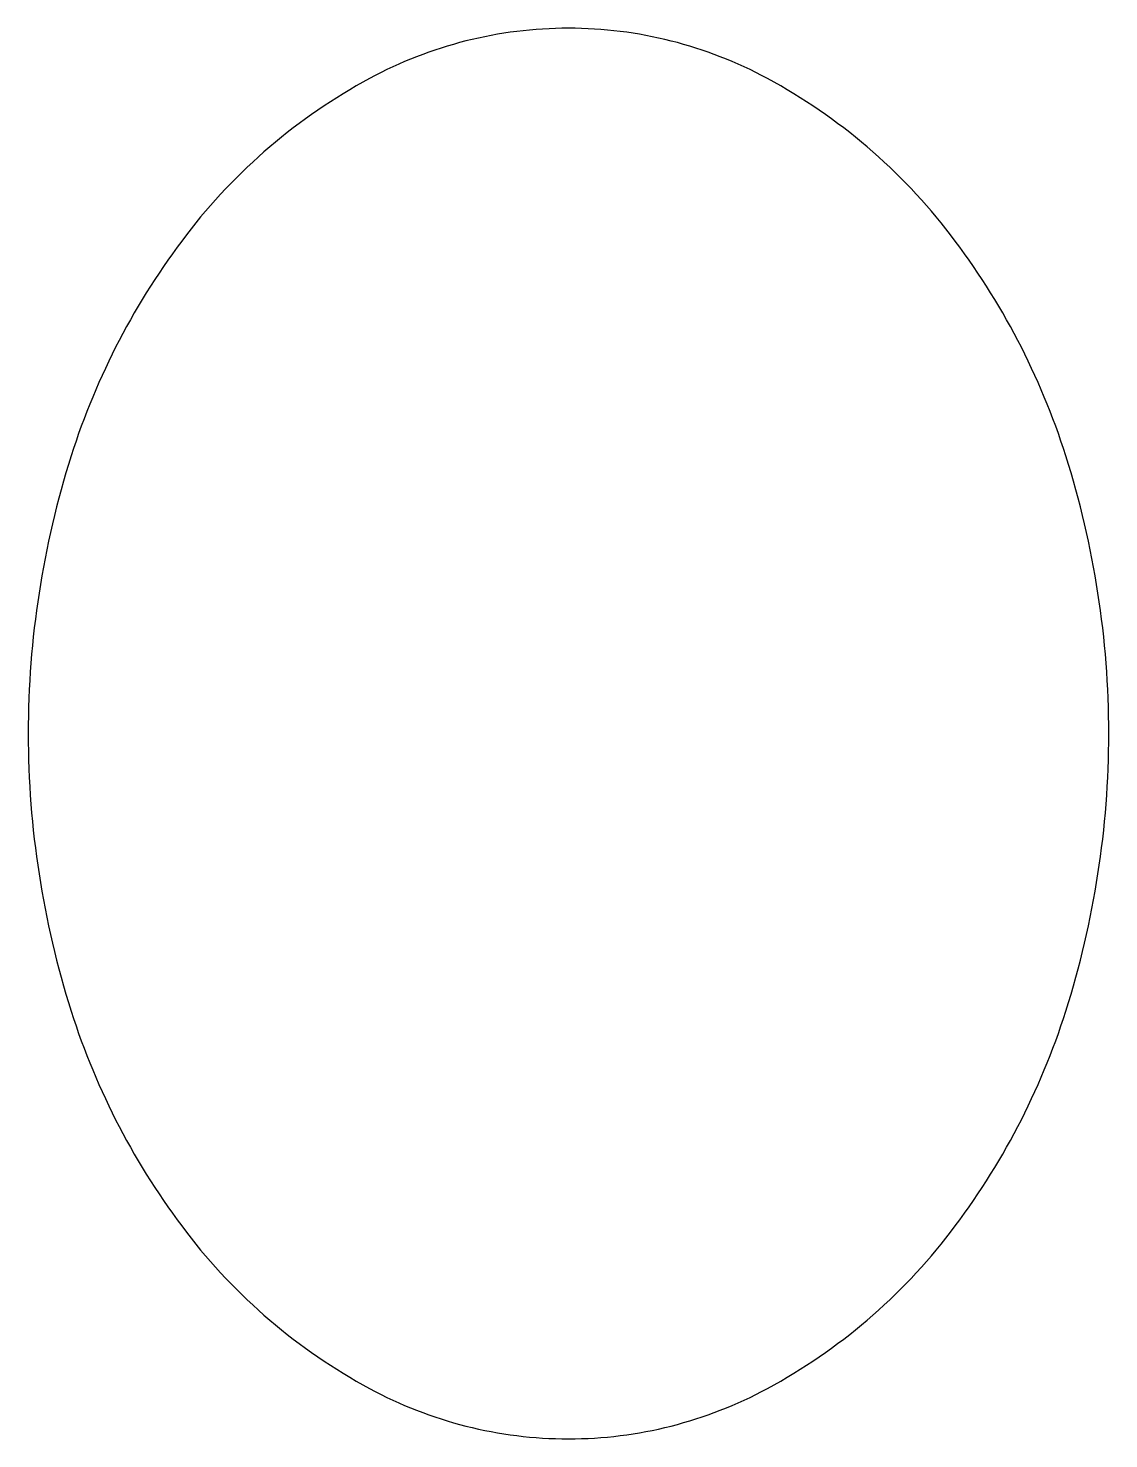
# Model space of a CAD drawing. Extents: x 31367.71 to 31369.24, y 19766.03 to 19768.03.
import ezdxf

# ---------------------------------------------------------------- set-up
doc = ezdxf.new("R2010")
doc.units = 0
doc.header["$LTSCALE"] = 500
doc.layers.get('0').update_dxf_attribs({"linetype": 'CONTINUOUS'})

msp = doc.modelspace()

# ---------------------------------------------------------------- linework, layer by layer
at = {"color": 0}
msp.add_lwpolyline([(31368.4776, 19768.0301, 0.124567), (31368.1955, 19767.9588, 0.105747), (31367.9359, 19767.7373, 0.086823), (31367.7725, 19767.4237, 0.076962), (31367.7116, 19767.0301, 0.076962), (31367.7725, 19766.6366, 0.086823), (31367.9359, 19766.323, 0.105747), (31368.1955, 19766.1015, 0.124567), (31368.4776, 19766.0301, 0.124567), (31368.7596, 19766.1015, 0.105747), (31369.0192, 19766.323, 0.086823), (31369.1827, 19766.6366, 0.076962), (31369.2436, 19767.0301, 0.076962), (31369.1827, 19767.4237, 0.086823), (31369.0192, 19767.7373, 0.105747), (31368.7596, 19767.9588, 0.124567)], format="xyb", close=True, dxfattribs=at)

doc.saveas('drawing.dxf')
